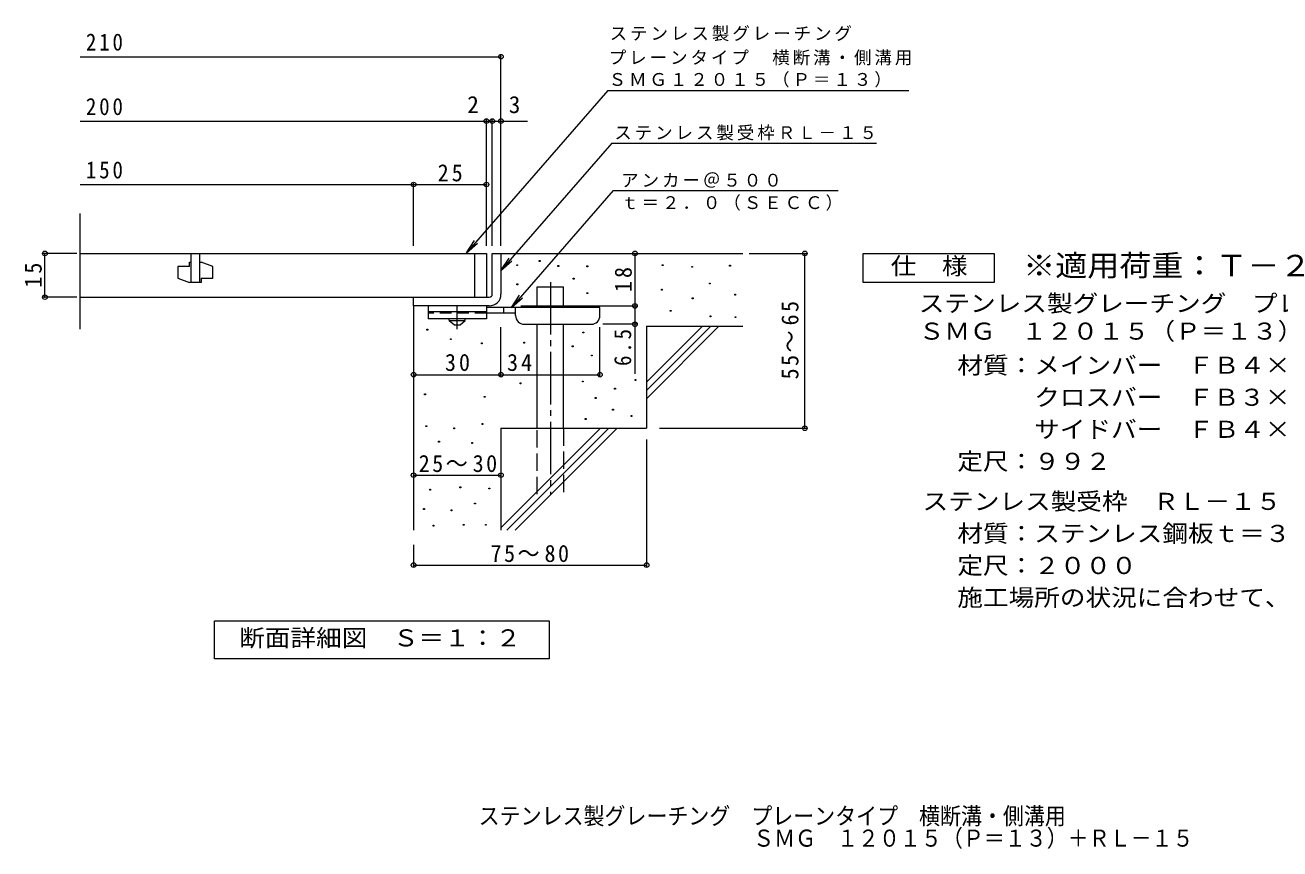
# Model space of a CAD drawing. Units: millimetres on the paper, enlarged 10 times, with parts at other scales. Extents: x -1630 to 1614, y -1366 to 1209.
# Drawn here: x -1630 to 525, y -1366 to 48 of the extents above; entities that cross this region are included whole.
import ezdxf
from ezdxf.enums import TextEntityAlignment as Align

# ---------------------------------------------------------------- set-up
doc = ezdxf.new("R2010")
doc.units = ezdxf.units.MM
doc.header["$LTSCALE"] = 10
doc.header["$PDMODE"] = 32
doc.header["$PDSIZE"] = 8
for name, pattern in [('CHAIN1', [8, 5, -1, 1, -1]), ('CHAIN2', [12, 9, -1, 1, -1]), ('DASHED2', [3, 2, -1]), ('DASHED3', [4, 3, -1])]:
    doc.linetypes.add(name, pattern=pattern)
for name, color, linetype, lineweight in [('D-0', 7, 'Continuous', 9), ('D-1', 2, 'Continuous', 9), ('D-2', 3, 'Continuous', 9), ('D-4', 7, 'Continuous', 9), ('D-5', 7, 'Continuous', 9), ('D-6', 6, 'Continuous', 9), ('D-9', 4, 'Continuous', 9)]:
    doc.layers.add(name, color=color, linetype=linetype, lineweight=lineweight)
doc.layers.add('F-5_F-5ﾚｲﾔ', color=2, linetype='Continuous')
doc.styles.add('ＭＳ ゴシック', font='')
doc.styles.get('ＭＳ ゴシック').set_extended_font_data('MS Gothic')

msp = doc.modelspace()

# ---------------------------------------------------------------- linework, layer by layer
at = {"layer": 'D-0'}
for points in [[(-785.55, -364.91), (-785.55, -363.41), (-784.05, -363.41), (-784.05, -364.91)], [(-747.16, -357.67), (-747.16, -356.17), (-745.66, -356.17), (-745.66, -357.67)], [(-715.03, -366.27), (-715.03, -364.77), (-713.53, -364.77), (-713.53, -366.27)], [(-665.09, -366.95), (-665.09, -365.44), (-663.59, -365.44), (-663.59, -366.95)], [(-535.83, -364.91), (-535.83, -363.41), (-534.33, -363.41), (-534.33, -364.91)], [(-485.07, -367.62), (-485.07, -366.12), (-483.57, -366.12), (-483.57, -367.62)], [(-420.1, -365.59), (-420.1, -364.09), (-418.6, -364.09), (-418.6, -365.59)], [(-688.77, -387.92), (-688.77, -386.42), (-687.27, -386.42), (-687.27, -387.92)], [(-785.39, -397.58), (-785.39, -396.08), (-783.89, -396.08), (-783.89, -397.58)], [(-537.18, -406.87), (-537.18, -405.37), (-535.68, -405.37), (-535.68, -406.87)], [(-454.88, -396.34), (-454.88, -394.84), (-453.38, -394.84), (-453.38, -396.34)], [(-665.15, -412.86), (-665.15, -411.36), (-663.65, -411.36), (-663.65, -412.86)], [(-484.4, -421.76), (-484.4, -420.26), (-482.9, -420.26), (-482.9, -421.76)], [(-411.33, -415.52), (-411.33, -414.02), (-409.83, -414.02), (-409.83, -415.52)], [(-522.23, -443.18), (-522.23, -441.68), (-520.73, -441.68), (-520.73, -443.18)], [(-453.59, -452.52), (-453.59, -451.02), (-452.09, -451.02), (-452.09, -452.52)], [(-410.67, -454), (-410.67, -452.5), (-409.17, -452.5), (-409.17, -454)], [(-939.89, -475.52), (-939.89, -474.02), (-938.39, -474.02), (-938.39, -475.52)], [(-899.54, -491.88), (-899.54, -490.38), (-898.04, -490.38), (-898.04, -491.88)], [(-672.15, -480.51), (-672.15, -479.01), (-670.65, -479.01), (-670.65, -480.51)], [(-846.24, -499.12), (-846.24, -497.62), (-844.74, -497.62), (-844.74, -499.12)], [(-773.64, -497.94), (-773.64, -496.44), (-772.15, -496.44), (-772.15, -497.94)], [(-690.18, -504.08), (-690.18, -502.58), (-688.68, -502.58), (-688.68, -504.08)], [(-657.47, -519.86), (-657.47, -518.36), (-655.97, -518.36), (-655.97, -519.86)], [(-779.89, -567.73), (-779.89, -566.23), (-778.39, -566.23), (-778.39, -567.73)], [(-672.94, -564.59), (-672.94, -563.09), (-671.44, -563.09), (-671.44, -564.59)], [(-617.8, -576.98), (-617.8, -575.48), (-616.3, -575.48), (-616.3, -576.98)], [(-582.56, -562.02), (-582.56, -560.52), (-581.06, -560.52), (-581.06, -562.02)], [(-943.83, -586.68), (-943.83, -585.18), (-942.33, -585.18), (-942.33, -586.68)], [(-841.54, -590.83), (-841.54, -589.33), (-840.04, -589.33), (-840.04, -590.83)], [(-650.98, -592.68), (-650.98, -591.18), (-649.48, -591.18), (-649.48, -592.68)], [(-621.19, -612.85), (-621.19, -611.35), (-619.69, -611.35), (-619.69, -612.85)], [(-589.33, -623.6), (-589.33, -622.1), (-587.83, -622.1), (-587.83, -623.6)], [(-941.41, -641.11), (-941.41, -639.61), (-939.91, -639.61), (-939.91, -641.11)], [(-893.89, -644.99), (-893.89, -643.49), (-892.39, -643.49), (-892.39, -644.99)], [(-845.1, -637.56), (-845.1, -636.06), (-843.6, -636.06), (-843.6, -637.56)], [(-667.97, -628.88), (-667.97, -627.38), (-666.47, -627.38), (-666.47, -628.88)], [(-919.98, -667.69), (-919.98, -666.19), (-918.48, -666.19), (-918.48, -667.69)], [(-862.96, -670.26), (-862.96, -668.76), (-861.46, -668.76), (-861.46, -670.26)], [(-934.94, -750.08), (-934.94, -748.58), (-933.44, -748.58), (-933.44, -750.08)], [(-883.17, -746.28), (-883.17, -744.78), (-881.67, -744.78), (-881.67, -746.28)], [(-833.3, -748.18), (-833.3, -746.68), (-831.8, -746.68), (-831.8, -748.18)], [(-858.04, -774.07), (-858.04, -772.56), (-856.54, -772.56), (-856.54, -774.07)], [(-945.6, -783.58), (-945.6, -782.08), (-944.1, -782.08), (-944.1, -783.58)], [(-898.39, -785.87), (-898.39, -784.37), (-896.89, -784.37), (-896.89, -785.87)], [(-929.23, -812.13), (-929.23, -810.63), (-927.73, -810.63), (-927.73, -812.13)], [(-877.46, -810.61), (-877.46, -809.11), (-875.96, -809.11), (-875.96, -810.61)], [(-839.39, -810.61), (-839.39, -809.11), (-837.89, -809.11), (-837.89, -810.61)]]:
    msp.add_lwpolyline(points, close=True, dxfattribs=at)
at = {"layer": 'D-1'}
for p, q in [((-827.67, -343.97), (-812.67, -343.97)), ((-827.67, -413.97), (-827.67, -343.97)), ((-812.67, -343.97), (-812.67, -413.96)), ((-962.68, -418.96), (-832.67, -418.97)), ((-962.67, -433.97), (-962.67, -418.97)), ((-832.67, -433.96), (-962.68, -433.97))]:
    msp.add_line(p, q, dxfattribs=at)
for centre, radius, start, end in [((-832.68, -413.97), 5, 270.02448, 0.01074), ((-832.67, -413.96), 20, 270, 0.00024), ((-832.67, -413.97), 5, 270, 0.0002)]:
    msp.add_arc(centre, radius, start, end, dxfattribs=at)
at = {"layer": 'D-2'}
for p, q in [((-1535.34, -474.21), (-1535.34, -275.27)), ((-1535.34, -343.97), (-837.67, -343.97)), ((-1345.17, -343.97), (-1345.17, -393.97)), ((-1330.17, -343.97), (-1330.17, -393.97)), ((-857.67, -418.97), (-857.67, -343.97)), ((-837.67, -343.97), (-837.67, -418.97)), ((-1347.67, -366.47), (-1347.67, -358.97)), ((-1347.67, -358.97), (-1345.17, -358.97)), ((-1330.17, -358.97), (-1327.67, -358.97)), ((-1307.67, -366.47), (-1327.67, -358.97)), ((-1367.67, -366.47), (-1367.67, -386.47)), ((-1347.67, -366.47), (-1367.67, -366.47)), ((-1367.67, -386.47), (-1347.67, -393.97)), ((-1327.67, -386.47), (-1307.67, -386.47)), ((-1327.67, -386.47), (-1327.67, -393.97)), ((-1307.67, -386.47), (-1307.67, -366.47)), ((-1327.67, -393.97), (-1347.67, -393.97)), ((-1535.34, -418.97), (-837.67, -418.97))]:
    msp.add_line(p, q, dxfattribs=at)
at = {"layer": 'D-4'}
for p, q in [((-1535.34, -6.1), (-812.67, -6.1)), ((-812.67, -331.01), (-812.67, -3.1)), ((-1535.34, -116.79), (-766.99, -116.79)), ((-837.67, -331.01), (-837.67, -113.79)), ((-827.67, -331.01), (-827.67, -113.79)), ((-962.67, -331.01), (-962.67, -222.55)), ((-1540.69, -343.97), (-1598.74, -343.97)), ((-1595.74, -418.97), (-1595.74, -343.97)), ((-582.72, -343.97), (-582.72, -433.97)), ((-386.64, -343.97), (-287.99, -343.97)), ((-290.99, -643.97), (-290.99, -343.97)), ((-1540.69, -418.97), (-1598.74, -418.97)), ((-778.67, -433.97), (-579.72, -433.97)), ((-582.72, -433.97), (-582.72, -550.72)), ((-812.67, -555.07), (-812.67, -470.46)), ((-642.67, -555.07), (-642.67, -470.46)), ((-579.72, -465.46), (-637.67, -465.46)), ((-540.44, -643.97), (-287.99, -643.97)), ((-562.67, -663.11), (-562.67, -882.05)), ((-962.67, -724.58), (-812.67, -724.58)), ((-962.67, -843.97), (-962.67, -882.05)), ((-962.67, -879.05), (-562.67, -879.05))]:
    msp.add_line(p, q, dxfattribs=at)
for points in [[(-1535.34, -225.55), (-962.67, -225.55), (-837.67, -225.55)], [(-962.67, -552.07), (-812.67, -552.07), (-642.67, -552.07)]]:
    msp.add_lwpolyline(points, dxfattribs=at)
for p in [(-812.67, -6.1), (-837.67, -116.79), (-827.67, -116.79), (-812.67, -116.79), (-962.67, -225.55), (-837.67, -225.55), (-1595.74, -343.97), (-582.72, -343.97), (-290.99, -343.97), (-1595.74, -418.97), (-582.72, -433.97), (-582.72, -465.46), (-962.67, -552.07), (-812.67, -552.07), (-642.67, -552.07), (-290.99, -643.97), (-962.67, -724.58), (-812.67, -724.58), (-962.67, -879.05), (-562.67, -879.05)]:
    msp.add_point(p, dxfattribs=at)
at = {"layer": 'D-5'}
for p, q in [((-629.41, -64.22), (-871.91, -342.83)), ((-629.41, -64.22), (-112.56, -64.22)), ((-622.58, -154.73), (-812.67, -373.13)), ((-622.58, -154.73), (-167.99, -154.73)), ((-620.01, -235.92), (-794.55, -436.46)), ((-620.01, -235.92), (-233.76, -235.92)), ((-871.91, -342.83), (-858.1, -321.99)), ((-871.91, -342.83), (-853.18, -326.28)), ((-812.67, -373.13), (-798.86, -352.29)), ((-812.67, -373.13), (-793.94, -356.58)), ((-794.55, -436.46), (-780.74, -415.63)), ((-794.55, -436.46), (-775.82, -419.91))]:
    msp.add_line(p, q, dxfattribs=at)
for points in [[(-191.03, -393.97), (-191.03, -343.97), (33.97, -343.97), (33.97, -393.97)], [(-1304.67, -1039.91), (-1304.67, -974.91), (-729.67, -974.91), (-729.67, -1039.91)]]:
    msp.add_lwpolyline(points, close=True, dxfattribs=at)
at = {"layer": 'D-6'}
for p, q in [((-812.67, -343.97), (-397.67, -343.97)), ((-750.38, -401.46), (-705.38, -401.46)), ((-750.38, -436.46), (-750.38, -401.46)), ((-705.38, -436.46), (-705.38, -401.46)), ((-962.67, -433.97), (-962.67, -818.96)), ((-750.38, -643.97), (-750.38, -465.46)), ((-705.38, -643.97), (-705.38, -465.46)), ((-562.67, -564.97), (-466.66, -468.96)), ((-562.67, -579.12), (-452.52, -468.96)), ((-562.67, -593.26), (-438.38, -468.96)), ((-562.67, -468.97), (-397.67, -468.97)), ((-562.67, -468.97), (-562.67, -643.97)), ((-812.67, -643.97), (-812.67, -818.96)), ((-812.67, -643.97), (-562.67, -643.97)), ((-812.67, -814.97), (-641.66, -643.97)), ((-802.52, -818.96), (-627.52, -643.97)), ((-788.38, -818.96), (-613.38, -643.97))]:
    msp.add_line(p, q, dxfattribs=at)
at = {"layer": 'D-6', "linetype": 'CHAIN2'}
msp.add_line((-727.88, -393), (-727.88, -757.3), dxfattribs=at)
at = {"layer": 'D-6', "linetype": 'DASHED3'}
for p, q in [((-750.38, -757.3), (-750.38, -643.97)), ((-705.38, -643.97), (-705.38, -757.3))]:
    msp.add_line(p, q, dxfattribs=at)
at = {"layer": 'D-9', "color": 3}
for p, q in [((-937.67, -433.97), (-937.67, -456.47)), ((-837.67, -433.97), (-937.67, -433.97)), ((-837.67, -443.97), (-937.67, -443.97)), ((-837.67, -433.97), (-837.67, -456.47)), ((-837.67, -456.47), (-937.67, -456.47))]:
    msp.add_line(p, q, dxfattribs=at)
at = {"layer": 'D-9', "color": 3, "linetype": 'DASHED2'}
msp.add_line((-837.67, -446.47), (-937.67, -446.47), dxfattribs=at)
at = {"layer": 'D-9', "linetype": 'CHAIN1'}
msp.add_line((-887.67, -474.2), (-887.67, -433.97), dxfattribs=at)
at = {"layer": 'D-9'}
for p, q in [((-642.67, -436.46), (-837.67, -436.46)), ((-787.65, -446.46), (-837.67, -446.46)), ((-807.67, -446.46), (-807.67, -436.46)), ((-787.67, -450.46), (-787.67, -436.46)), ((-642.67, -450.46), (-642.67, -436.46)), ((-772.67, -465.46), (-657.67, -465.46))]:
    msp.add_line(p, q, dxfattribs=at)
at = {"layer": 'D-9', "color": 2}
for p, q in [((-901.42, -458.96), (-901.42, -456.47)), ((-901.42, -458.96), (-892.67, -466.46)), ((-901.42, -458.96), (-873.92, -458.96)), ((-892.67, -466.46), (-882.67, -466.46)), ((-882.67, -466.46), (-873.92, -458.96)), ((-873.92, -458.96), (-873.92, -456.47))]:
    msp.add_line(p, q, dxfattribs=at)
at = {"layer": 'D-9'}
for centre, start, end in [((-772.67, -450.46), 180, 270), ((-657.67, -450.46), 270, 0)]:
    msp.add_arc(centre, 15, start, end, dxfattribs=at)

# ---------------------------------------------------------------- texts
at = {"layer": 'D-4', "color": 2, "style": 'ＭＳ ゴシック'}
for s, p in [('2', (-870.62, -111.79)), ('3', (-799.37, -111.79))]:
    msp.add_text(s, height=29.33, dxfattribs=at).set_placement(p, align=Align.BOTTOM_LEFT)
at = {"layer": 'D-4', "color": 2, "char_height": 29.33, "attachment_point": 7, "style": 'ＭＳ ゴシック'}
for s, insert in [('\\T1.27;\\W0.95;25', (-921.42, -220.55)), ('\\T1.27;\\W0.95;30', (-908.92, -546.07)), ('\\T1.27;\\W0.95;34', (-802.31, -546.07)), ('\\T1.22;\\W0.95;25～30', (-953.92, -719.58)), ('\\T1.22;\\W0.95;75～80', (-830.54, -874.05))]:
    msp.add_mtext(s, dxfattribs=dict(at, insert=insert))
at = {"layer": 'D-4', "color": 2, "char_height": 29.33, "attachment_point": 7, "rotation": 90, "style": 'ＭＳ ゴシック'}
for s, insert in [('\\T1.27;\\W0.95;15', (-1600.74, -402.72)), ('\\T1.27;\\W0.95;18', (-587.72, -410.21)), ('\\T1.22;\\W0.95;55～65', (-301.52, -560.22)), ('\\T1.27;\\W0.9;6.5', (-588.72, -537.16))]:
    msp.add_mtext(s, dxfattribs=dict(at, insert=insert))
at = {"layer": 'D-5', "color": 3, "style": 'ＭＳ ゴシック', "width": 1.1}
msp.add_text('※適用荷重：Ｔ－２', height=36.66, dxfattribs=at).set_placement((83.97, -393.97), align=Align.BOTTOM_LEFT)
at = {"layer": 'D-5', "color": 2, "style": 'ＭＳ ゴシック', "width": 1.1}
for s, p in [('仕\u3000様', (-143.53, -388.97)), ('ステンレス製グレーチング\u3000プレーンタイプ\u3000横断溝・側溝用', (-95.38, -453.07)), ('ＳＭＧ\u3000１２０１５（Ｐ＝１３）', (-95.38, -500.75)), ('材質：メインバー\u3000ＦＢ４×１５（ＳＵＳ３０４）', (-29.23, -559.3)), ('\u3000\u3000\u3000クロスバー\u3000ＦＢ３×１０（ＳＵＳ３０４）', (-29.23, -614.3)), ('\u3000\u3000\u3000サイドバー\u3000ＦＢ４×１５（ＳＵＳ３０４）', (-29.23, -669.3)), ('定尺：９９２', (-29.23, -724.3)), ('ステンレス製受枠\u3000ＲＬ－１５', (-88.92, -793.08)), ('材質：ステンレス鋼板ｔ＝３．０（ＳＵＳ３０４）', (-29.21, -848.08)), ('定尺：２０００', (-29.21, -903.08)), ('施工場所の状況に合わせて、アンカーをプライヤー等で折り曲げてご使用ください。', (-29.21, -958.08)), ('断面詳細図\u3000Ｓ＝１：２', (-1262.17, -1027.41))]:
    msp.add_text(s, height=29.33, dxfattribs=at).set_placement(p, align=Align.BOTTOM_LEFT)
at = {"layer": 'D-5', "char_height": 21.99, "attachment_point": 7, "style": 'ＭＳ ゴシック'}
for s, insert in [('\\T1.17;ステンレス製グレーチング', (-626.1, 20.45)), ('\\T1.17;プレーンタイプ\u3000横断溝・側溝用', (-627.65, -21.2)), ('\\T1.17;ＳＭＧ１２０１５（Ｐ＝１３）', (-627.87, -59.06)), ('\\T1.17;ステンレス製受枠ＲＬ－１５', (-618.2, -149.97)), ('\\T1.17;アンカー＠５００', (-606.36, -231.26)), ('\\T1.17;ｔ＝２．０（ＳＥＣＣ）', (-606.36, -270.58))]:
    msp.add_mtext(s, dxfattribs=dict(at, insert=insert))
at = {"layer": 'D-5', "color": 2, "char_height": 29.33, "attachment_point": 7, "style": 'ＭＳ ゴシック'}
for s, insert in [('\\T1.27;\\W0.9;210', (-1525.34, 3.9)), ('\\T1.27;\\W0.9;200', (-1525.34, -106.79)), ('\\T1.27;\\W0.9;150', (-1525.34, -215.55))]:
    msp.add_mtext(s, dxfattribs=dict(at, insert=insert))
at = {"layer": 'F-5_F-5ﾚｲﾔ', "style": 'ＭＳ ゴシック', "width": 0.9}
for s, p in [('ステンレス製グレーチング\u3000プレーンタイプ\u3000横断溝・側溝用', (-851, -1333.11)), ('ＳＭＧ\u3000１２０１５（Ｐ＝１３）＋ＲＬ－１５', (-379.7, -1371.19))]:
    msp.add_text(s, height=29.33, dxfattribs=at).set_placement(p, align=Align.BOTTOM_LEFT)

doc.saveas('drawing.dxf')
